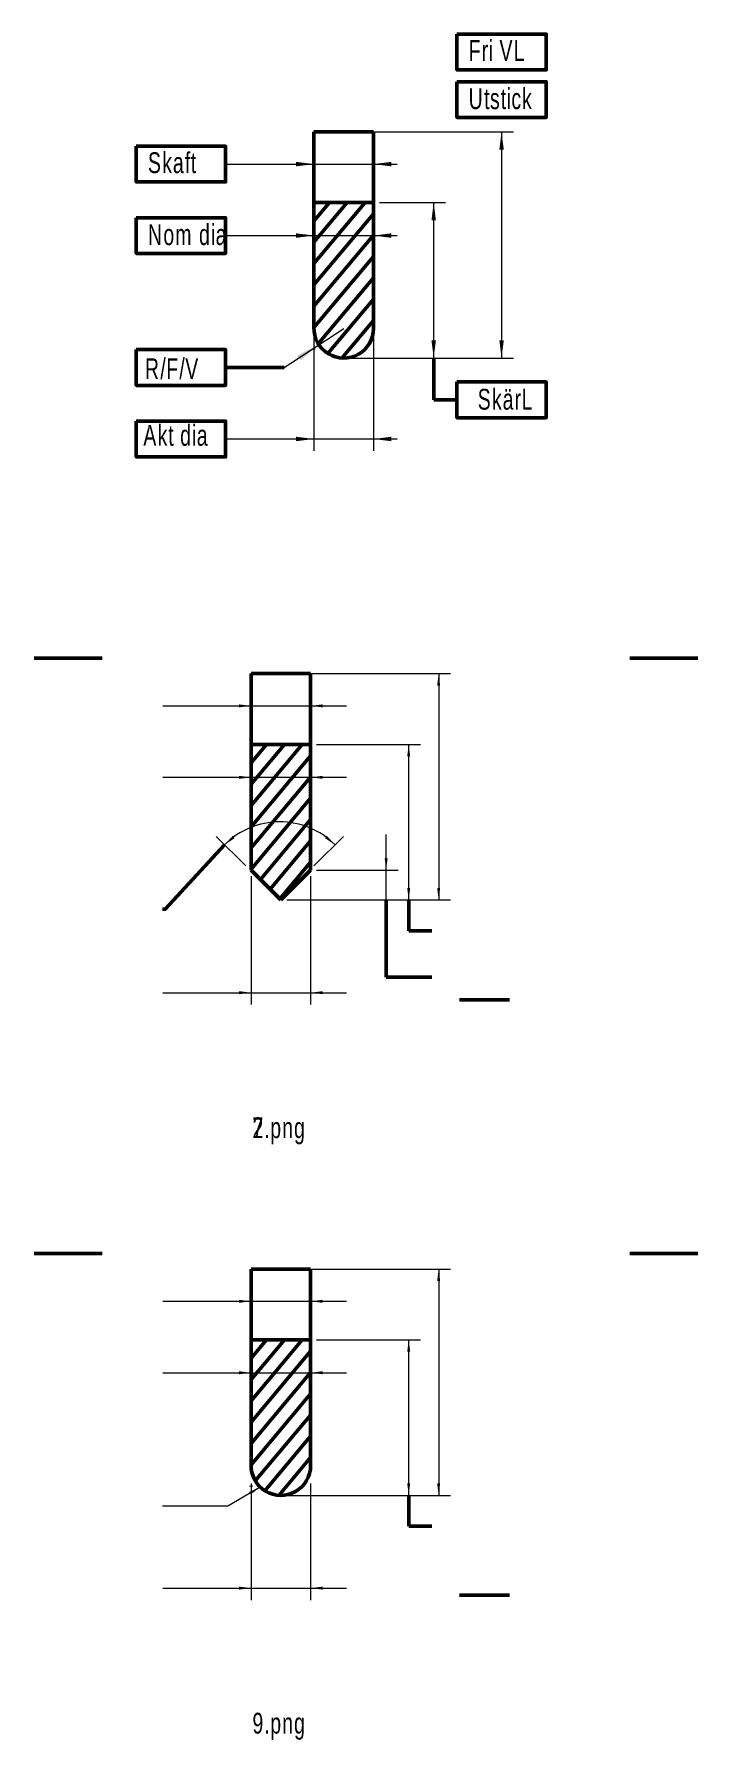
# Model space of a CAD drawing. Header units: millimetres. Extents: x -138 to 541, y -320 to -34.
# Drawn here: x 61.5 to 172.9, y -320.3 to -33.8 of the extents above; entities that cross this region are included whole.
import ezdxf

# ---------------------------------------------------------------- set-up
doc = ezdxf.new("R2010")
doc.units = ezdxf.units.MM
doc.layers.get('0').update_dxf_attribs({"lineweight": 35})
doc.layers.add('Dimension Layer', color=3, linetype='Continuous', lineweight=18)
doc.layers.add('Thick Solid Layer', color=7, linetype='Continuous', lineweight=50)
doc.styles.get("Standard").update_dxf_attribs({"font": '', "width": 0.667})
doc.styles.get('Standard').set_extended_font_data('arial')
doc.dimstyles.get("Standard").update_dxf_attribs({"dimtxt": 3.5, "dimasz": 4, "dimexe": 2, "dimexo": 0, "dimtad": 1, "dimdsep": 46, "dimtxsty": 'Standard', "dimblk": '_CAXARROW', "dimcen": 0, "dimdle": 8, "dimazin": 2, "dimtfac": 0.707107, "dimtdec": 3, "dimtmove": 2, "dimatfit": 3, "dimfxl": 1, "dimfrac": 2, "dimtolj": 1, "dimarcsym": 1})

# ---------------------------------------------------------------- blocks, each defined once
blk = doc.blocks.new('*X8')
at = {"layer": 'Dimension Layer'}
for points in [[(139.97, -50.26), (140.35, -53.26), (139.6, -53.26)], [(139.97, -88.26), (140.35, -85.26), (139.6, -85.26)]]:
    blk.add_hatch(color=0, dxfattribs=at).paths.add_polyline_path(points, flags=0)
at = {"layer": 'Dimension Layer', "color": 0}
for p, q in [((118.63, -50.26), (141.97, -50.26)), ((139.97, -50.26), (139.97, -88.26)), ((118.63, -88.26), (141.97, -88.26))]:
    blk.add_line(p, q, dxfattribs=at)
at = {"layer": 'Dimension Layer', "color": 0, "insert": (139.35, -55.07), "char_height": 3.5, "width": 7, "attachment_point": 5, "rotation": 90, "line_spacing_factor": 1.15057}
blk.add_mtext('\\T1.1; ', dxfattribs=at)
blk = doc.blocks.new('_CAXARROW')
blk.add_hatch(color=0).paths.add_polyline_path([(0, 0), (-1, 0.125), (-1, -0.125)], flags=0)
blk = doc.blocks.new('*X9')
at = {"layer": 'Dimension Layer'}
for points in [[(108.48, -55.67), (105.48, -55.3), (105.48, -56.05)], [(118.48, -55.67), (121.48, -55.3), (121.48, -56.05)]]:
    blk.add_hatch(color=0, dxfattribs=at).paths.add_polyline_path(points, flags=0)
at = {"layer": 'Dimension Layer', "color": 0}
for p, q in [((108.48, -59.36), (108.48, -53.67)), ((118.48, -59.36), (118.48, -53.67)), ((93.64, -55.67), (122.48, -55.67))]:
    blk.add_line(p, q, dxfattribs=at)
at = {"layer": 'Dimension Layer', "color": 0, "insert": (93.64, -55.05), "char_height": 3.5, "width": 7, "attachment_point": 5, "line_spacing_factor": 1.15057}
blk.add_mtext('\\T1.1; ', dxfattribs=at)
blk = doc.blocks.new('*X10')
at = {"layer": 'Dimension Layer'}
for points in [[(128.58, -62.14), (128.21, -65.14), (128.96, -65.14)], [(128.58, -88.26), (128.21, -85.26), (128.96, -85.26)]]:
    blk.add_hatch(color=0, dxfattribs=at).paths.add_polyline_path(points, flags=0)
at = {"layer": 'Dimension Layer', "color": 0}
for p, q in [((119.48, -62.14), (130.58, -62.14)), ((128.58, -88.26), (128.58, -62.14)), ((114.48, -88.26), (130.58, -88.26))]:
    blk.add_line(p, q, dxfattribs=at)
at = {"layer": 'Dimension Layer', "color": 0, "insert": (127.96, -75.2), "char_height": 3.5, "width": 7, "attachment_point": 5, "rotation": 90, "line_spacing_factor": 1.15057}
blk.add_mtext('\\T1.1; ', dxfattribs=at)
blk = doc.blocks.new('*X11')
at = {"layer": 'Dimension Layer'}
for points in [[(108.48, -67.67), (105.48, -67.3), (105.48, -68.05)], [(118.48, -67.67), (121.48, -67.3), (121.48, -68.05)]]:
    blk.add_hatch(color=0, dxfattribs=at).paths.add_polyline_path(points, flags=0)
at = {"layer": 'Dimension Layer', "color": 0}
for p, q in [((108.48, -73.19), (108.48, -65.67)), ((118.48, -73.19), (118.48, -65.67)), ((93.64, -67.67), (122.48, -67.67))]:
    blk.add_line(p, q, dxfattribs=at)
at = {"layer": 'Dimension Layer', "color": 0, "insert": (93.64, -67.05), "char_height": 3.5, "width": 7, "attachment_point": 5, "line_spacing_factor": 1.15057}
blk.add_mtext('\\T1.1; ', dxfattribs=at)
blk = doc.blocks.new('*X12')
at = {"layer": 'Dimension Layer'}
for points in [[(108.48, -101.84), (105.48, -101.46), (105.48, -102.21)], [(118.48, -101.84), (121.48, -101.46), (121.48, -102.21)]]:
    blk.add_hatch(color=0, dxfattribs=at).paths.add_polyline_path(points, flags=0)
at = {"layer": 'Dimension Layer', "color": 0}
for p, q in [((108.48, -84.26), (108.48, -103.84)), ((118.48, -84.26), (118.48, -103.84)), ((93.64, -101.84), (122.48, -101.84))]:
    blk.add_line(p, q, dxfattribs=at)
at = {"layer": 'Dimension Layer', "color": 0, "insert": (93.64, -101.21), "char_height": 3.5, "width": 7, "attachment_point": 5, "line_spacing_factor": 1.15057}
blk.add_mtext('\\T1.1; ', dxfattribs=at)
blk = doc.blocks.new('*X13')
at = {"layer": 'Dimension Layer'}
blk.add_hatch(color=0, dxfattribs=at).paths.add_polyline_path([(109.31, -86.01), (105.69, -87.79), (106.24, -88.63)], flags=0)
at = {"layer": 'Dimension Layer', "color": 0}
blk.add_line((103.5, -89.84), (113.48, -83.26), dxfattribs=at)
blk = doc.blocks.new('*X43')
at = {"layer": 'Dimension Layer'}
for points in [[(129.42, -141.25), (129.67, -143.25), (129.17, -143.25)], [(129.42, -179.25), (129.67, -177.25), (129.17, -177.25)]]:
    blk.add_hatch(color=0, dxfattribs=at).paths.add_polyline_path(points, flags=0)
at = {"layer": 'Dimension Layer', "color": 0}
for p, q in [((108.08, -141.25), (131.42, -141.25)), ((129.42, -141.25), (129.42, -179.25)), ((108.08, -179.25), (131.42, -179.25))]:
    blk.add_line(p, q, dxfattribs=at)
at = {"layer": 'Dimension Layer', "color": 0, "insert": (128.79, -146.06), "char_height": 3.5, "width": 7, "attachment_point": 5, "rotation": 90, "line_spacing_factor": 1.15057}
blk.add_mtext('\\T1.1; ', dxfattribs=at)
blk = doc.blocks.new('*X44')
at = {"layer": 'Dimension Layer'}
for points in [[(97.93, -146.66), (95.93, -146.41), (95.93, -146.91)], [(107.93, -146.66), (109.93, -146.41), (109.93, -146.91)]]:
    blk.add_hatch(color=0, dxfattribs=at).paths.add_polyline_path(points, flags=0)
at = {"layer": 'Dimension Layer', "color": 0}
for p, q in [((97.93, -150.35), (97.93, -144.66)), ((107.93, -150.35), (107.93, -144.66)), ((83.09, -146.66), (113.93, -146.66))]:
    blk.add_line(p, q, dxfattribs=at)
at = {"layer": 'Dimension Layer', "color": 0, "insert": (83.09, -146.04), "char_height": 3.5, "width": 7, "attachment_point": 5, "line_spacing_factor": 1.15057}
blk.add_mtext('\\T1.1; ', dxfattribs=at)
blk = doc.blocks.new('*X45')
at = {"layer": 'Dimension Layer'}
for points in [[(124.39, -153.13), (124.14, -155.13), (124.64, -155.13)], [(124.39, -179.25), (124.14, -177.25), (124.64, -177.25)]]:
    blk.add_hatch(color=0, dxfattribs=at).paths.add_polyline_path(points, flags=0)
at = {"layer": 'Dimension Layer', "color": 0}
for p, q in [((108.93, -153.13), (126.39, -153.13)), ((124.39, -179.25), (124.39, -153.13)), ((103.93, -179.25), (126.39, -179.25))]:
    blk.add_line(p, q, dxfattribs=at)
at = {"layer": 'Dimension Layer', "color": 0, "insert": (123.77, -166.19), "char_height": 3.5, "width": 7, "attachment_point": 5, "rotation": 90, "line_spacing_factor": 1.15057}
blk.add_mtext('\\T1.1; ', dxfattribs=at)
blk = doc.blocks.new('*X46')
at = {"layer": 'Dimension Layer'}
for points in [[(97.93, -158.66), (95.93, -158.41), (95.93, -158.91)], [(107.93, -158.66), (109.93, -158.41), (109.93, -158.91)]]:
    blk.add_hatch(color=0, dxfattribs=at).paths.add_polyline_path(points, flags=0)
at = {"layer": 'Dimension Layer', "color": 0}
for p, q in [((97.93, -164.18), (97.93, -156.66)), ((107.93, -164.18), (107.93, -156.66)), ((83.09, -158.66), (113.93, -158.66))]:
    blk.add_line(p, q, dxfattribs=at)
at = {"layer": 'Dimension Layer', "color": 0, "insert": (83.09, -158.04), "char_height": 3.5, "width": 7, "attachment_point": 5, "line_spacing_factor": 1.15057}
blk.add_mtext('\\T1.1; ', dxfattribs=at)
blk = doc.blocks.new('*X47')
at = {"layer": 'Dimension Layer'}
for points in [[(97.93, -194.83), (95.93, -194.58), (95.93, -195.08)], [(107.93, -194.83), (109.93, -194.58), (109.93, -195.08)]]:
    blk.add_hatch(color=0, dxfattribs=at).paths.add_polyline_path(points, flags=0)
at = {"layer": 'Dimension Layer', "color": 0}
for p, q in [((97.93, -175.25), (97.93, -196.83)), ((107.93, -175.25), (107.93, -196.83)), ((83.09, -194.83), (113.93, -194.83))]:
    blk.add_line(p, q, dxfattribs=at)
at = {"layer": 'Dimension Layer', "color": 0, "insert": (83.09, -194.2), "char_height": 3.5, "width": 7, "attachment_point": 5, "line_spacing_factor": 1.15057}
blk.add_mtext('\\T1.1; ', dxfattribs=at)
blk = doc.blocks.new('*X59')
at = {"layer": 'Dimension Layer'}
for points in [[(129.42, -241.25), (129.67, -243.25), (129.17, -243.25)], [(129.42, -279.25), (129.67, -277.25), (129.17, -277.25)]]:
    blk.add_hatch(color=0, dxfattribs=at).paths.add_polyline_path(points, flags=0)
at = {"layer": 'Dimension Layer', "color": 0}
for p, q in [((108.08, -241.25), (131.42, -241.25)), ((129.42, -241.25), (129.42, -279.25)), ((108.08, -279.25), (131.42, -279.25))]:
    blk.add_line(p, q, dxfattribs=at)
at = {"layer": 'Dimension Layer', "color": 0, "insert": (128.79, -246.06), "char_height": 3.5, "width": 7, "attachment_point": 5, "rotation": 90, "line_spacing_factor": 1.15057}
blk.add_mtext('\\T1.1; ', dxfattribs=at)
blk = doc.blocks.new('*X60')
at = {"layer": 'Dimension Layer'}
for points in [[(97.93, -246.66), (95.93, -246.41), (95.93, -246.91)], [(107.93, -246.66), (109.93, -246.41), (109.93, -246.91)]]:
    blk.add_hatch(color=0, dxfattribs=at).paths.add_polyline_path(points, flags=0)
at = {"layer": 'Dimension Layer', "color": 0}
for p, q in [((97.93, -250.35), (97.93, -244.66)), ((107.93, -250.35), (107.93, -244.66)), ((83.09, -246.66), (113.93, -246.66))]:
    blk.add_line(p, q, dxfattribs=at)
at = {"layer": 'Dimension Layer', "color": 0, "insert": (83.09, -246.04), "char_height": 3.5, "width": 7, "attachment_point": 5, "line_spacing_factor": 1.15057}
blk.add_mtext('\\T1.1; ', dxfattribs=at)
blk = doc.blocks.new('*X61')
at = {"layer": 'Dimension Layer'}
for points in [[(124.39, -253.13), (124.14, -255.13), (124.64, -255.13)], [(124.39, -279.25), (124.14, -277.25), (124.64, -277.25)]]:
    blk.add_hatch(color=0, dxfattribs=at).paths.add_polyline_path(points, flags=0)
at = {"layer": 'Dimension Layer', "color": 0}
for p, q in [((108.93, -253.13), (126.39, -253.13)), ((124.39, -279.25), (124.39, -253.13)), ((103.93, -279.25), (126.39, -279.25))]:
    blk.add_line(p, q, dxfattribs=at)
at = {"layer": 'Dimension Layer', "color": 0, "insert": (123.77, -266.19), "char_height": 3.5, "width": 7, "attachment_point": 5, "rotation": 90, "line_spacing_factor": 1.15057}
blk.add_mtext('\\T1.1; ', dxfattribs=at)
blk = doc.blocks.new('*X62')
at = {"layer": 'Dimension Layer'}
for points in [[(97.93, -258.66), (95.93, -258.41), (95.93, -258.91)], [(107.93, -258.66), (109.93, -258.41), (109.93, -258.91)]]:
    blk.add_hatch(color=0, dxfattribs=at).paths.add_polyline_path(points, flags=0)
at = {"layer": 'Dimension Layer', "color": 0}
for p, q in [((97.93, -264.18), (97.93, -256.66)), ((107.93, -264.18), (107.93, -256.66)), ((83.09, -258.66), (113.93, -258.66))]:
    blk.add_line(p, q, dxfattribs=at)
at = {"layer": 'Dimension Layer', "color": 0, "insert": (83.09, -258.04), "char_height": 3.5, "width": 7, "attachment_point": 5, "line_spacing_factor": 1.15057}
blk.add_mtext('\\T1.1; ', dxfattribs=at)
blk = doc.blocks.new('*X63')
at = {"layer": 'Dimension Layer'}
for points in [[(97.93, -294.83), (95.93, -294.58), (95.93, -295.08)], [(107.93, -294.83), (109.93, -294.58), (109.93, -295.08)]]:
    blk.add_hatch(color=0, dxfattribs=at).paths.add_polyline_path(points, flags=0)
at = {"layer": 'Dimension Layer', "color": 0}
for p, q in [((97.93, -277.25), (97.93, -296.83)), ((107.93, -277.25), (107.93, -296.83)), ((83.09, -294.83), (113.93, -294.83))]:
    blk.add_line(p, q, dxfattribs=at)
at = {"layer": 'Dimension Layer', "color": 0, "insert": (83.09, -294.2), "char_height": 3.5, "width": 7, "attachment_point": 5, "line_spacing_factor": 1.15057}
blk.add_mtext('\\T1.1; ', dxfattribs=at)
blk = doc.blocks.new('*X96')
at = {"layer": 'Dimension Layer', "linetype": 'Continuous'}
blk.add_hatch(color=0, dxfattribs=at).paths.add_polyline_path([(16.41, 3.18), (14.81, 1.96), (14.56, 2.39)], flags=0)
at = {"layer": 'Dimension Layer', "color": 0}
for p, q in [((16.41, 3.18), (10.99, 0)), ((10.99, 0), (0, 0))]:
    blk.add_line(p, q, dxfattribs=at)
blk = doc.blocks.new('*X100')
at = {"layer": 'Dimension Layer'}
for points in [[(93.49, -169.98), (95.17, -168.87), (94.86, -168.48)], [(112.02, -169.98), (110.34, -168.87), (110.65, -168.48)]]:
    blk.add_hatch(color=0, dxfattribs=at).paths.add_polyline_path(points, flags=0)
at = {"layer": 'Dimension Layer', "color": 0}
for p, q in [((97.05, -173.54), (92.07, -168.57)), ((108.46, -173.54), (113.44, -168.57))]:
    blk.add_line(p, q, dxfattribs=at)
for start, end in [(90, 135), (45, 90)]:
    blk.add_arc((102.75, -179.25), 13.11, start, end, dxfattribs=at)
at = {"layer": 'Dimension Layer', "color": 0, "insert": (102.75, -166.14), "char_height": 3.5, "width": 7, "attachment_point": 5, "line_spacing_factor": 1.15057}
blk.add_mtext('\\T1.1; ', dxfattribs=at)
blk = doc.blocks.new('*X102')
at = {"layer": 'Dimension Layer'}
for points in [[(120.6, -174.25), (120.35, -172.25), (120.85, -172.25)], [(120.6, -179.25), (120.35, -181.25), (120.85, -181.25)]]:
    blk.add_hatch(color=0, dxfattribs=at).paths.add_polyline_path(points, flags=0)
at = {"layer": 'Dimension Layer', "color": 0}
for p, q in [((120.6, -187.3), (120.6, -168.25)), ((108.93, -174.25), (122.6, -174.25)), ((103.93, -179.25), (122.6, -179.25))]:
    blk.add_line(p, q, dxfattribs=at)
at = {"layer": 'Dimension Layer', "color": 0, "insert": (119.97, -187.3), "char_height": 3.5, "width": 7, "attachment_point": 5, "rotation": 90, "line_spacing_factor": 1.15057}
blk.add_mtext('\\T1.1; ', dxfattribs=at)

msp = doc.modelspace()

# ---------------------------------------------------------------- linework, layer by layer
at = {"layer": 'Thick Solid Layer'}
for p, q in [((108.485, -50.258), (118.485, -50.258)), ((108.485, -83.258), (108.485, -50.258)), ((118.485, -83.258), (118.485, -50.258)), ((117.08, -62.142), (108.485, -72.385)), ((114.08, -62.142), (108.485, -68.81)), ((111.08, -62.142), (108.485, -65.235)), ((108.598, -62.142), (118.598, -62.142)), ((118.485, -64.043), (108.485, -75.96)), ((118.485, -67.618), (108.485, -79.536)), ((118.485, -71.193), (108.485, -83.111)), ((118.485, -74.769), (109.2, -85.834)), ((118.485, -78.344), (110.814, -87.485)), ((118.485, -81.919), (113.166, -88.258)), ((108.485, -86.758), (108.485, -86.686)), ((128.582, -88.258), (128.582, -95.258)), ((93.645, -89.837), (103.512, -89.837)), ((128.582, -95.258), (132.474, -95.258)), ((72.927, -138.625), (61.515, -138.625)), ((172.927, -138.625), (161.515, -138.625)), ((97.927, -141.247), (107.927, -141.247)), ((97.927, -174.247), (97.927, -141.247)), ((107.927, -174.247), (107.927, -141.247)), ((106.523, -153.131), (97.927, -163.374)), ((103.523, -153.131), (97.927, -159.799)), ((100.523, -153.131), (97.927, -156.224)), ((98.041, -153.131), (108.041, -153.131)), ((107.927, -155.032), (97.927, -166.949)), ((107.927, -158.607), (97.927, -170.525)), ((107.927, -162.182), (97.927, -174.1)), ((107.927, -165.758), (99.492, -175.811)), ((93.487, -169.98), (83.486, -180.829)), ((107.927, -169.333), (101.123, -177.442)), ((102.927, -179.247), (97.927, -174.247)), ((107.927, -172.908), (102.754, -179.073)), ((102.927, -179.247), (107.927, -174.247)), ((120.597, -179.247), (120.597, -192.204)), ((124.392, -179.247), (124.392, -184.425)), ((83.087, -180.826), (83.659, -180.829)), ((124.392, -184.425), (128.284, -184.425)), ((120.597, -192.204), (128.284, -192.204)), ((132.927, -196.002), (141.297, -196.002)), ((72.927, -238.625), (61.515, -238.625)), ((172.927, -238.625), (161.515, -238.625)), ((97.927, -241.247), (107.927, -241.247)), ((97.927, -274.247), (97.927, -241.247)), ((107.927, -274.247), (107.927, -241.247)), ((106.523, -253.131), (97.927, -263.374)), ((103.523, -253.131), (97.927, -259.799)), ((100.523, -253.131), (97.927, -256.224)), ((98.041, -253.131), (108.041, -253.131)), ((107.927, -255.032), (97.927, -266.949)), ((107.927, -258.607), (97.927, -270.525)), ((107.927, -262.182), (97.927, -274.1)), ((107.927, -265.758), (98.642, -276.823)), ((107.927, -269.333), (100.257, -278.474)), ((107.927, -272.908), (102.609, -279.247)), ((97.927, -277.747), (97.927, -277.675)), ((124.392, -279.247), (124.392, -284.425)), ((124.392, -284.425), (128.284, -284.425)), ((132.927, -296.002), (141.297, -296.002))]:
    msp.add_line(p, q, dxfattribs=at)
for points in [[(132.474, -33.843), (132.474, -39.843), (147.474, -39.843), (147.474, -33.843)], [(132.474, -41.843), (132.474, -47.843), (147.474, -47.843), (147.474, -41.843)], [(78.645, -52.673), (78.645, -58.673), (93.645, -58.673), (93.645, -52.673)], [(78.645, -64.673), (78.645, -70.673), (93.645, -70.673), (93.645, -64.673)], [(78.645, -86.837), (78.645, -92.837), (93.645, -92.837), (93.645, -86.837)], [(132.474, -92.258), (132.474, -98.258), (147.474, -98.258), (147.474, -92.258)], [(78.645, -98.837), (78.645, -104.837), (93.645, -104.837), (93.645, -98.837)]]:
    msp.add_lwpolyline(points, close=True, dxfattribs=at)
for centre in [(113.485, -83.258), (102.927, -274.247)]:
    msp.add_arc(centre, 5, 178.28839, 360, dxfattribs=at)

# ---------------------------------------------------------------- block references
at = {"layer": 'Dimension Layer'}
msp.add_blockref('*X96', (83.064, -281.049), dxfattribs=at)

# ---------------------------------------------------------------- texts
at = {"layer": 'Dimension Layer', "char_height": 3.5, "width": 22.23408, "attachment_point": 1, "line_spacing_factor": 1.15057}
for s, insert in [('\\T1.1;Fri VL', (134.452, -34.857)), ('\\T1.1;Utstick', (134.452, -42.934)), ('\\T1.1;Skaft', (80.623, -53.687)), ('\\T1.1;Nom dia', (80.623, -65.764)), ('\\T1.1;R/F/V', (80.113, -88.28)), ('\\T1.1;SkärL', (135.974, -93.414)), ('\\T1.1;Akt dia', (79.849, -99.476)), ('\\T1.1;2.png', (98.166, -215.76)), ('\\T1.1;7.png', (98.166, -215.76)), ('\\T1.1;9.png', (98.166, -315.76))]:
    msp.add_mtext(s, dxfattribs=dict(at, insert=insert))

# ---------------------------------------------------------------- dimensions: what is measured, and where the dimension line sits
at = {"layer": 'Dimension Layer'}
for base, p1, p2, angle, override, picture, middle in [((139.974, -88.258), (117.634, -50.258), (117.634, -88.258), 270, {"dimscale": 1, "dimasz": 3, "dimexo": 1, "dimsah": 1, "dimtfill": 1}, '*X8', (139.349, -55.073)), ((128.582, -62.142), (113.485, -88.258), (118.485, -62.142), 90, {"dimscale": 1, "dimasz": 3, "dimexo": 1, "dimsah": 1, "dimdle": 6, "dimtfill": 1}, '*X10', (127.957, -75.2)), ((129.417, -179.247), (107.077, -141.247), (107.077, -179.247), 270, {"dimscale": 1, "dimasz": 2, "dimexo": 1, "dimsah": 1, "dimtfill": 1}, '*X43', (128.792, -146.062)), ((124.392, -153.131), (102.927, -179.247), (107.927, -153.131), 90, {"dimscale": 1, "dimasz": 2, "dimexo": 1, "dimsah": 1, "dimdle": 6, "dimtfill": 1}, '*X45', (123.767, -166.189)), ((120.597, -174.247), (102.927, -179.247), (107.927, -174.247), 90, {"dimscale": 1, "dimasz": 2, "dimexo": 1, "dimsah": 1, "dimdle": 6, "dimtfill": 1}, '*X102', (119.972, -187.305)), ((129.417, -279.247), (107.077, -241.247), (107.077, -279.247), 270, {"dimscale": 1, "dimasz": 2, "dimexo": 1, "dimsah": 1, "dimtfill": 1}, '*X59', (128.792, -246.062)), ((107.927, -246.662), (97.927, -253.346), (107.927, -253.346), 0, {"dimscale": 1, "dimasz": 2, "dimexo": 3, "dimsah": 1, "dimdle": 6, "dimtfill": 1}, '*X60', (83.087, -246.037)), ((124.392, -253.131), (102.927, -279.247), (107.927, -253.131), 90, {"dimscale": 1, "dimasz": 2, "dimexo": 1, "dimsah": 1, "dimdle": 6, "dimtfill": 1}, '*X61', (123.767, -266.189))]:
    dim = msp.add_linear_dim(base=base, p1=p1, p2=p2, angle=angle, text=' ', dimstyle='Standard', override=override, dxfattribs=at)
    dim.commit()
    dim.dimension.update_dxf_attribs({"geometry": picture, "text_midpoint": middle, "dimtype": 160})
for base, p1, p2, override, picture, middle in [((118.485, -55.673), (108.485, -62.357), (118.485, -62.357), {"dimscale": 1, "dimasz": 3, "dimexo": 3, "dimsah": 1, "dimdle": 6, "dimtfill": 1}, '*X9', (93.645, -55.048)), ((118.485, -67.673), (108.485, -76.193), (118.485, -76.193), {"dimscale": 1, "dimasz": 3, "dimexo": 3, "dimsah": 1, "dimdle": 6, "dimtfill": 1}, '*X11', (93.645, -67.048)), ((118.485, -101.837), (108.485, -83.258), (118.485, -83.258), {"dimscale": 1, "dimasz": 3, "dimexo": 1, "dimsah": 1, "dimdle": 6, "dimtfill": 1}, '*X12', (93.645, -101.212)), ((107.927, -146.662), (97.927, -153.346), (107.927, -153.346), {"dimscale": 1, "dimasz": 2, "dimexo": 3, "dimsah": 1, "dimdle": 6, "dimtfill": 1}, '*X44', (83.087, -146.037)), ((107.927, -158.662), (97.927, -167.182), (107.927, -167.182), {"dimscale": 1, "dimasz": 2, "dimexo": 3, "dimsah": 1, "dimdle": 6, "dimtfill": 1}, '*X46', (83.087, -158.037)), ((107.927, -194.826), (97.927, -174.247), (107.927, -174.247), {"dimscale": 1, "dimasz": 2, "dimexo": 1, "dimsah": 1, "dimdle": 6, "dimtfill": 1}, '*X47', (83.087, -194.201)), ((107.927, -258.662), (97.927, -267.182), (107.927, -267.182), {"dimscale": 1, "dimasz": 2, "dimexo": 3, "dimsah": 1, "dimdle": 6, "dimtfill": 1}, '*X62', (83.087, -258.037)), ((107.927, -294.826), (97.927, -276.247), (107.927, -276.247), {"dimscale": 1, "dimasz": 2, "dimexo": 1, "dimsah": 1, "dimdle": 6, "dimtfill": 1}, '*X63', (83.087, -294.201))]:
    dim = msp.add_linear_dim(base=base, p1=p1, p2=p2, text=' ', dimstyle='Standard', override=override, dxfattribs=at)
    dim.commit()
    dim.dimension.update_dxf_attribs({"geometry": picture, "text_midpoint": middle, "dimtype": 160})
dim = msp.add_radius_dim(center=(113.485, -83.258), mpoint=(109.309, -86.009), text=' ', dimstyle='Standard', override={"dimscale": 1, "dimpost": 'R<>', "dimsah": 1, "dimtfill": 1}, dxfattribs=at)
dim.commit()
dim.dimension.update_dxf_attribs({"geometry": '*X13', "text_midpoint": (103.499, -89.837), "dimtype": 164})
dim = msp.add_angular_dim_2l(base=(102.754, -166.141), line1=((102.754, -179.247), (107.754, -174.247)), line2=((102.754, -179.247), (97.754, -174.247)), text=' ', dimstyle='Standard', override={"dimscale": 1, "dimasz": 2, "dimexo": 1, "dimgap": 0, "dimtad": 1, "dimtih": 0, "dimtoh": 0, "dimsah": 1, "dimtdec": 2, "dimtfill": 1}, dxfattribs=at)
dim.commit()
dim.dimension.update_dxf_attribs({"geometry": '*X100', "text_midpoint": (102.754, -166.141), "dimtype": 162})

doc.saveas('drawing.dxf')
